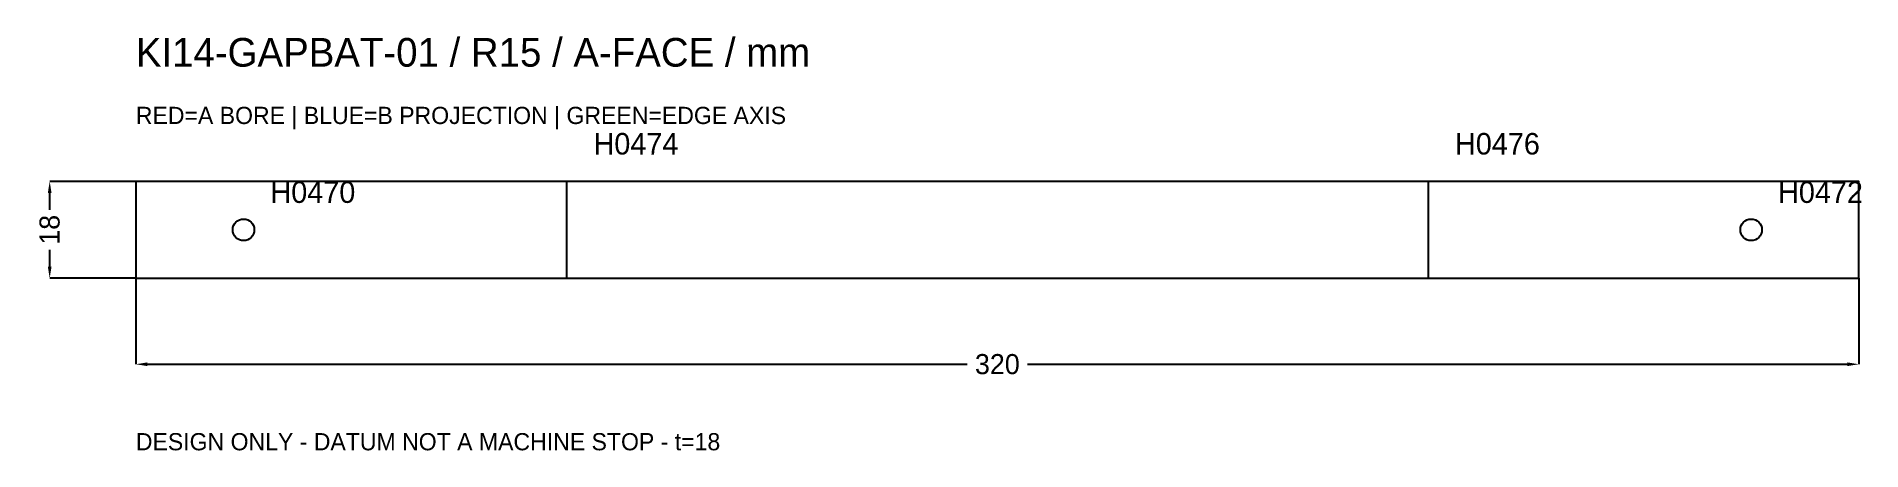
# Model space of a CAD drawing. Header units: millimetres. Extents: x -18 to 320, y -32 to 45.
import ezdxf

# ---------------------------------------------------------------- set-up
doc = ezdxf.new("R2010")
doc.units = ezdxf.units.MM
for name, color, linetype in [('BORE_B', 5, 'Continuous'), ('CONTOUR', 7, 'Continuous'), ('EDGE_BORE', 3, 'Continuous'), ('TEXT', 7, 'Continuous')]:
    doc.layers.add(name, color=color, linetype=linetype)
doc.dimstyles.get("Standard").update_dxf_attribs({"dimtxt": 2.5, "dimasz": 2.5, "dimexe": 1.25, "dimexo": 0.625, "dimtad": 1, "dimcen": 2.5, "dimazin": 3, "dimtfac": 1, "dimtmove": 0, "dimatfit": 3})

# ---------------------------------------------------------------- blocks, each defined once
blk = doc.blocks.new('_CLOSEDFILLED')
at = {"color": 0, "linetype": 'BYBLOCK'}
blk.add_solid([(-1, 0.16), (0, 0), (-1, -0.16)], dxfattribs=at)
blk = doc.blocks.new('*D1')
at = {"color": 2}
for p, q in [((0, 0), (0, -16)), ((320, 0), (320, -16)), ((2.13, -16), (154.4, -16)), ((165.6, -16), (317.87, -16))]:
    blk.add_line(p, q, dxfattribs=at)
at = {"layer": 'Defpoints'}
for p in [(0, 0), (320, 0), (0, -16)]:
    blk.add_point(p, dxfattribs=at)
at = {"color": 2, "xscale": 2.1333333333333333, "yscale": 2.1333333333333333, "rotation": 180}
blk.add_blockref('_CLOSEDFILLED', (0, -16), dxfattribs=at)
at = {"color": 2, "xscale": 2.1333333333333333, "yscale": 2.1333333333333333}
blk.add_blockref('_CLOSEDFILLED', (320, -16), dxfattribs=at)
at = {"color": 7, "insert": (160, -16), "char_height": 3.733, "attachment_point": 5}
blk.add_mtext('320', dxfattribs=at)
blk = doc.blocks.new('*D2')
at = {"color": 2}
for p, q in [((0, 18), (-16, 18)), ((-16, 12.73), (-16, 15.87)), ((-16, 2.13), (-16, 5.27)), ((0, 0), (-16, 0))]:
    blk.add_line(p, q, dxfattribs=at)
at = {"layer": 'Defpoints'}
for p in [(0, 18), (-16, 0), (0, 0)]:
    blk.add_point(p, dxfattribs=at)
at = {"color": 2, "xscale": 2.1333333333333333, "yscale": 2.1333333333333333}
for p, rotation in [((-16, 18), 90), ((-16, 0), 270)]:
    blk.add_blockref('_CLOSEDFILLED', p, dxfattribs=dict(at, rotation=rotation))
at = {"color": 7, "insert": (-16, 9), "char_height": 3.733, "attachment_point": 5, "rotation": 90}
blk.add_mtext('18', dxfattribs=at)

msp = doc.modelspace()

# ---------------------------------------------------------------- linework, layer by layer
at = {"layer": 'BORE_B'}
for centre in [(20, 9), (300, 9)]:
    msp.add_circle(centre, 2, dxfattribs=at)
at = {"layer": 'CONTOUR'}
msp.add_lwpolyline([(0, 0), (320, 0), (320, 18), (0, 18)], close=True, dxfattribs=at)
at = {"layer": 'EDGE_BORE'}
for p, q in [((80, 18), (80, 0)), ((240, 18), (240, 0))]:
    msp.add_line(p, q, dxfattribs=at)

# ---------------------------------------------------------------- texts
at = {"layer": 'TEXT'}
for s, height, p in [('KI14-GAPBAT-01 / R15 / A-FACE / mm', 5.33333, (0, 39.333)), ('RED=A BORE | BLUE=B PROJECTION | GREEN=EDGE AXIS', 3.2, (0, 28.667)), ('H0474', 4, (85, 23)), ('H0476', 4, (245, 23)), ('H0470', 4, (25, 14)), ('H0472', 4, (305, 14)), ('DESIGN ONLY - DATUM NOT A MACHINE STOP - t=18', 3.2, (0, -32))]:
    msp.add_text(s, height=height, dxfattribs=at).set_placement(p)

# ---------------------------------------------------------------- dimensions: what is measured, and where the dimension line sits
dim = msp.add_linear_dim(base=(-16, 0), p1=(0, 0), p2=(0, 18), angle=90, dimstyle='Standard', override={"dimtxt": 3.733333, "dimasz": 2.133333, "dimdec": 2, "dimclrd": 2, "dimclre": 2, "dimclrt": 7})
dim.commit()
dim.dimension.update_dxf_attribs({"geometry": '*D2', "text_midpoint": (-16, 9)})
dim = msp.add_linear_dim(base=(0, -16), p1=(0, 0), p2=(320, 0), dimstyle='Standard', override={"dimtxt": 3.733333, "dimasz": 2.133333, "dimdec": 2, "dimclrd": 2, "dimclre": 2, "dimclrt": 7})
dim.commit()
dim.dimension.update_dxf_attribs({"geometry": '*D1', "text_midpoint": (160, -16)})

doc.saveas('drawing.dxf')
